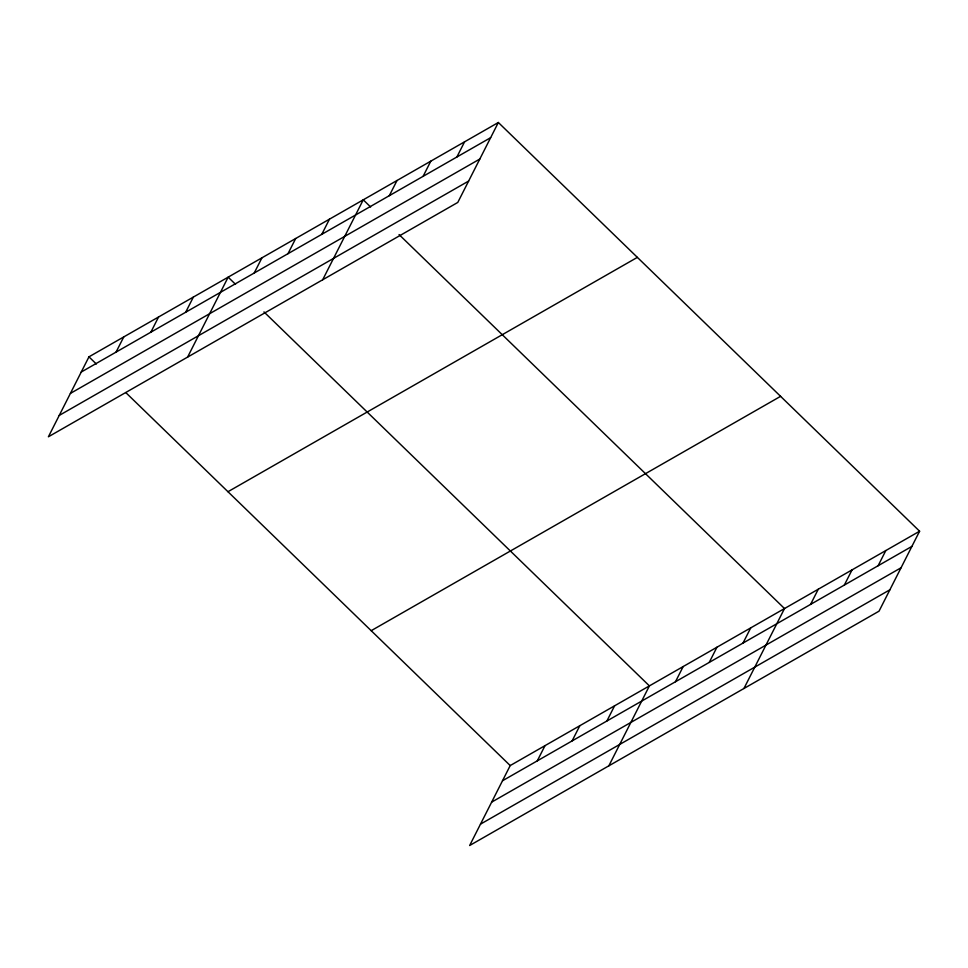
<?xml version="1.0" encoding="UTF-8"?>
<svg xmlns="http://www.w3.org/2000/svg" width="968" height="968" viewBox="0 0 968 968"><rect width="100%" height="100%" fill="white"/><g stroke="black" fill="none" stroke-linecap="round" stroke-linejoin="round"><path stroke-width="1.45" d="M498.351 122.488L88.959 356.841L48.4 436.786L457.791 202.433L498.351 122.488L919.6 531.214L879.041 611.159L469.649 845.512L510.209 765.567L919.6 531.214M116.051 352.122L123.759 336.924M150.851 332.193L158.558 317.008M185.65 312.277L193.358 297.079M187.598 357.107L228.158 277.163L235.526 284.314M254.221 273.024L261.929 257.827M287.992 253.689L295.7 238.491M321.775 234.353L329.471 219.155M322.695 279.764L363.254 199.819L370.623 206.983M389.317 195.681L397.025 180.496M423.101 176.345L430.796 161.16M456.872 157.01L464.579 141.824M537.3 760.848L545.008 745.65M572.1 740.919L579.808 725.734M606.888 721.003L614.595 705.805M608.848 765.833L649.395 685.889L263.962 311.902M675.47 681.75L683.178 666.553M709.241 662.415L716.949 647.217M743.013 643.079L750.72 627.881M743.944 688.49L784.504 608.545L399.058 234.571M810.567 604.407L818.275 589.209M844.338 585.071L852.046 569.886M878.121 565.736L885.829 550.55M81.252 372.039L490.643 137.674M70.41 393.407L479.801 159.042M59.242 415.417L468.633 181.064M227.964 491.72L637.367 257.367M371.192 630.688L780.583 396.336M502.501 780.765L911.892 546.4M491.659 802.133L901.051 567.768M480.491 824.143L889.882 589.79M88.959 356.841L96.328 364.004M125.816 392.609L510.209 765.567"/></g></svg>
